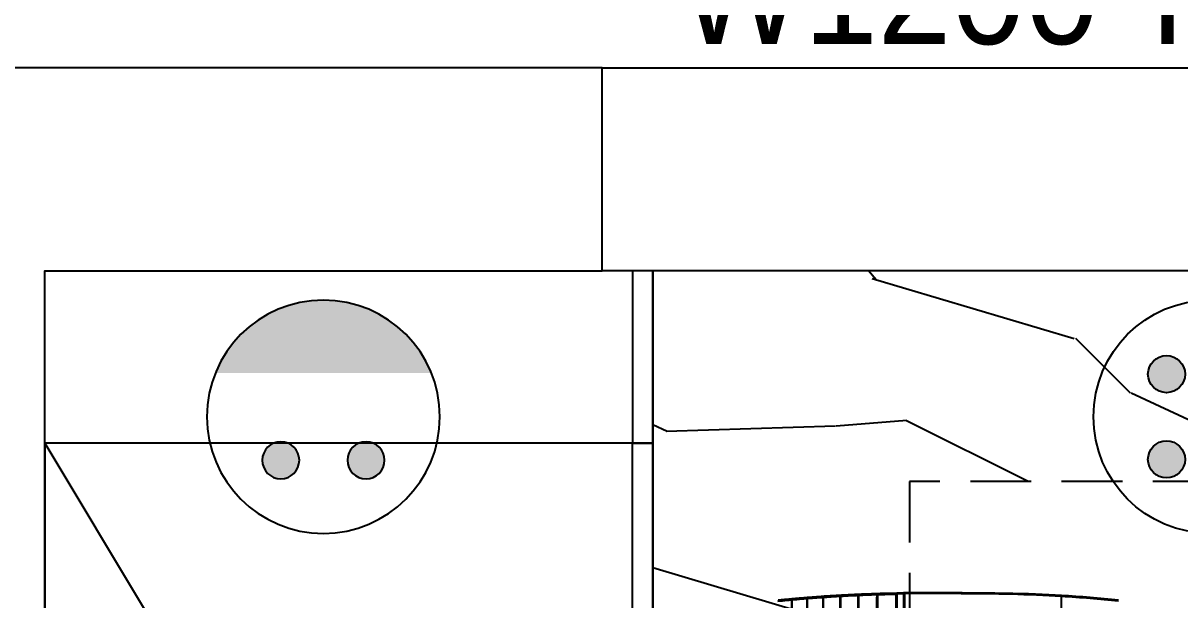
# Model space of a CAD drawing. Header units: millimetres. Extents: x 346859 to 753976, y -86090 to 5333.
# Drawn here: x 433832 to 434973, y -12559 to -11990 of the extents above; entities that cross this region are included whole.
import ezdxf

# ---------------------------------------------------------------- set-up
doc = ezdxf.new("R2010")
doc.units = ezdxf.units.MM
doc.header["$LTSCALE"] = 60
doc.linetypes.add('DASHEDX2', pattern=[1.5, 1, -0.5])
for name, color, linetype in [('0-ELC TEXT', 7, 'Continuous'), ('04-WIN', 4, 'Continuous'), ('06-FUR', 6, 'Continuous'), ('06-LIGHT', 4, 'Continuous'), ('2CONTINUOUS', 2, 'Continuous'), ('HAT', 8, 'Continuous'), ('설비', 140, 'Continuous')]:
    doc.layers.add(name, color=color, linetype=linetype)
doc.styles.add('코레일둥고', font='Korail_Round_Gothic_Medium.ttf')

# ---------------------------------------------------------------- blocks, each defined once
blk = doc.blocks.new('VUSAUSEH')
at = {"layer": '04-WIN'}
blk.add_lwpolyline([(408603.2, 44943.2), (408603.2, 45143.2), (409803.2, 45143.2), (409803.2, 44943.2)], close=True, dxfattribs=at)
at = {"layer": '2CONTINUOUS'}
blk.add_line((408603.2, 45143.2), (407873.2, 45143.2), dxfattribs=at)
blk.add_lwpolyline([(407873.2, 39583.2), (408928.2, 39583.2), (408928.2, 39933.2), (408053.2, 39933.2), (408053.2, 44943.2), (408603.2, 44943.2), (408603.2, 45143.2)], dxfattribs=at)
at = {"layer": '0-ELC TEXT', "style": '코레일둥고'}
blk.add_text('W1200*H500(FL)', height=100, dxfattribs=at).set_placement((408679.1, 45166.7))
blk = doc.blocks.new('cjswjdeh')
at = {"layer": 'HAT', "transparency": 33554687}
h = blk.add_hatch(dxfattribs=at)
h.set_pattern_fill('WOOD2', color=8, scale=15, angle=45)
h.set_pattern_definition([(153.4349, (25870.05, -56.33), (-808.222738, 269.40823), [144.5792, -1060.24832]), (184.3987, (25740.73, 8.325), (-2963.484369, -269.4073056), [70.25297, -3442.39367]), (181.8476, (25940.092, 272.345), (-7812.8229254, -269.40625675), [167.11955, -8188.86272]), (154.9831, (25773.06, 266.957), (-2963.4845503, 1347.0387427), [89.1898, -4370.3009]), (135, (25961.64, 35.27), (-538.81537, 5e-14), [76.2, -304.8]), (163.4429, (25907.763, 89.147), (5388.15302737, -1616.4487762), [207.9856, -10191.2905]), (129.2894, (25708.4, 148.417), (2155.2609596, -2694.0770352), [76.58024, -3752.42252]), (174.8056, (25659.91, 207.687), (2424.669286, -269.406506), [59.5141, -2916.19114])])
h.paths.add_polyline_path([(435800.2, 44943.2), (434453.2, 44943.2), (434453.2, 44243.2), (435800.2, 44243.2)])
h.paths.add_polyline_path([(434706.7, 44315.2), (435546.7, 44315.2), (435546.7, 44735.2), (434706.7, 44735.2)], flags=16)
at = {"layer": '06-FUR', "color": 8}
blk.add_lwpolyline([(434433.2, 44773.2), (434453.2, 44773.2), (434453.2, 44943.2), (434433.2, 44943.2)], close=True, dxfattribs=at)
for points in [[(435800.2, 44943.2), (434453.2, 44943.2), (434453.2, 44293.2), (435800.2, 44293.2), (435800.2, 44943.2)], [(433853.2, 44773.2), (433853.2, 43773.2), (434453.2, 43773.2), (434453.2, 44773.2), (433853.2, 44773.2), (434453.2, 43773.2)], [(434453.2, 44773.2), (434453.2, 44273.2), (434433.2, 44273.2), (434433.2, 44773.2), (434453.2, 44773.2)]]:
    blk.add_lwpolyline(points, dxfattribs=at)
at = {"layer": '06-FUR', "color": 8, "linetype": 'DASHEDX2'}
blk.add_lwpolyline([(434706.7, 44315.2), (435546.7, 44315.2), (435546.7, 44735.2), (434706.7, 44735.2)], close=True, dxfattribs=at)
blk.add_blockref('VUSAUSEH', (25800, 0))
blk = doc.blocks.new('*U26')
at = {"color": 8}
for p, q in [((0.2, 194), (0, 194)), ((0, 194), (0, 194)), ((0.1, 190.6), (0.1, 190.6)), ((0.1, 190.5), (0.1, 190.5)), ((0.1, 189.4), (0.1, 189.4)), ((0.2, 193.2), (0.2, 193.2)), ((0.2, 186.8), (0.2, 186.8)), ((0.2, 186.8), (0.2, 186.8)), ((5.9, 91.5), (5.9, 91.5)), ((7.3, 75.5), (7.3, 75.5))]:
    blk.add_line(p, q, dxfattribs=at)
blk.add_arc((0.9, 193.8), 0.2, 90, 99.4283, dxfattribs=at)
for centre, major_axis, ratio, start_param, end_param in [((1.2, 194), (-1, -0.011), 0.000851, 5.81073, 6.230827), ((0.7, 193.8), (-0.5, 0.021), 0.710917, 0.074486, 0.971745), ((0.8, 194), (-0.436, 0.245), 0.699022, 0.689796, 1.432768), ((0.8, 194.1), (-0.393, 0.309), 0.676566, 0.870738, 1.553972), ((0.9, 193.8), (0.033, -0.197), 0.348188, 3.1344, 4.658358), ((0.9, 193.8), (0, -0.2), 0.351833, 3.141593, 4.716068), ((1, 193.8), (0, -0.2), 0.205027, 3.141593, 4.714452), ((1.1, 186.3), (0, -0.2), 0.201921, 4.714424, 6.229723), ((1.8, 166.3), (0.127, 0.79), 0.18902, 1.609012, 3.142438), ((1.8, 166.3), (0, -0.8), 0.192414, 4.720156, 6.283185), ((2.5, 146.3), (0.111, 0.792), 0.18309, 1.608242, 3.142333), ((2.6, 146.3), (0, -0.8), 0.1863, 4.724017, 6.283185), ((3.5, 127.3), (0.096, 0.794), 0.175481, 1.613044, 3.142228), ((3.5, 127.3), (0, -0.8), 0.179084, 4.733363, 6.283185), ((4.6, 109.3), (0.081, 0.796), 0.16865, 1.619684, 3.142132), ((4.6, 109.3), (0, -0.8), 0.172581, 4.743891, 6.283185), ((5.9, 92.3), (0.067, 0.797), 0.161273, 1.629867, 3.14204), ((5.9, 92.3), (0, -0.8), 0.165536, 4.757669, 6.283185), ((7.3, 76.3), (0, -0.8), 0.154906, 4.774382, 6.283185), ((7.2, 76.3), (0.052, 0.798), 0.150698, 1.642644, 3.141934)]:
    blk.add_ellipse(centre, major_axis=major_axis, ratio=ratio, start_param=start_param, end_param=end_param, dxfattribs=at)
for points, degree in [([(7.6, 420), (5.6, 400.1), (3.9, 380.1), (2.7, 360)], 3), ([(2.9, 360.2), (4.1, 380.2), (5.7, 400.1), (7.8, 420)], 3), ([(8.6, 420), (6.6, 400.1), (4.9, 380.1), (3.7, 360.1)], 3), ([(2.7, 360), (0.6, 324.7), (-0.3, 289.4), (0, 194)], 3), ([(0.2, 194), (-0.2, 289.4), (0.7, 324.7), (2.9, 360)], 3), ([(3.7, 360), (1.6, 324.9), (0.6, 289.6), (1, 254.4)], 3), ([(2.8, 360.1), (2.7, 360.1), (2.7, 360), (2.7, 360)], 3), ([(2.8, 360.1), (2.8, 360.1), (2.9, 360.1), (2.9, 360.2)], 3), ([(3.7, 360.1), (3.3, 360.2), (2.9, 360.2), (2.9, 360.2)], 3), ([(2.9, 360), (2.9, 360.1), (2.9, 360.1), (2.9, 360.2)], 3), ([(2.9, 360), (2.9, 360), (3.3, 360), (3.7, 360)], 3), ([(0.2, 193.2), (0.1, 192.4)], 1), ([(0.1, 191.9), (0.1, 190.6)], 1), ([(0.1, 190.5), (0.1, 190.6), (0.1, 190.7), (0.1, 190.9)], 3), ([(0.1, 190.5), (0.1, 190.5), (0.1, 190.5), (0.1, 190.5)], 3), ([(0.2, 193.8), (0.2, 193.9), (0.2, 193.9), (0.2, 194)], 3), ([(0.3, 194), (0.4, 194), (0.4, 194), (0.4, 194.1)], 3), ([(0.4, 186), (0.4, 186.2), (0.4, 186.3), (0.4, 186.5)], 3), ([(0.6, 186), (0.5, 186), (0.4, 186), (0.4, 186)], 3), ([(0.6, 186), (0.6, 186), (0.7, 186.1), (0.8, 186.1)], 3), ([(0.9, 193.8), (0.9, 193.8), (0.8, 193.8), (0.8, 193.8)], 3), ([(0.9, 194), (0.9, 194), (0.9, 194), (1, 194)], 3), ([(1, 194), (1.2, 194), (1.3, 194), (1.5, 194)], 3), ([(1, 186), (1.6, 186), (2.2, 186), (2.8, 186)], 3), ([(1, 186), (1, 186), (1, 186), (1, 186)], 3), ([(0.9, 166.5), (0.9, 166.1), (0.9, 165.8), (0.9, 165.5)], 3), ([(1.7, 166.3), (1.7, 166.3), (1.7, 166.3), (1.7, 166.3)], 3), ([(1.7, 165.5), (1.7, 165.5), (1.8, 165.5), (1.8, 165.5)], 3), ([(1.6, 146.5), (1.6, 146.1), (1.6, 145.8), (1.6, 145.5)], 3), ([(2.4, 146.3), (2.4, 146.3), (2.4, 146.3), (2.4, 146.3)], 3), ([(2.4, 145.5), (2.5, 145.5), (2.5, 145.5), (2.6, 145.5)], 3), ([(3.1, 145.5), (3.1, 145.5), (3.1, 145.5), (3.1, 145.5)], 3), ([(2.6, 126.5), (2.6, 126.5), (2.8, 126.6), (3.1, 126.6)], 3), ([(3.4, 127.3), (3.4, 127.3), (3.4, 127.3), (3.3, 127.3)], 3), ([(3.4, 126.5), (3.4, 126.5), (3.5, 126.5), (3.5, 126.5)], 3), ([(3.6, 109.4), (3.7, 109.1), (3.7, 108.8), (3.7, 108.5)], 3), ([(4.5, 109.3), (4.5, 109.3), (4.5, 109.3), (4.5, 109.3)], 3), ([(4.5, 108.5), (4.6, 108.5), (4.6, 108.5), (4.6, 108.5)], 3), ([(4.9, 92.4), (4.9, 92.1), (5, 91.8), (5, 91.5)], 3), ([(5.8, 92.3), (5.8, 92.3), (5.7, 92.3), (5.7, 92.3)], 3), ([(5.8, 91.5), (5.8, 91.5), (5.9, 91.5), (5.9, 91.5)], 3), ([(6.3, 76.3), (6.3, 76), (6.3, 75.8), (6.4, 75.5)], 3), ([(6.4, 75.5), (6.3, 75.5), (6.7, 75.6), (7.2, 75.7)], 3), ([(7.1, 76.3), (7.1, 76.3), (7.1, 76.3), (7.1, 76.3)], 3), ([(76.5, 76.2), (53.3, 76.2), (30.2, 76.2), (7.1, 76.3)], 3), ([(7.2, 75.5), (7.2, 75.5), (7.2, 75.5), (7.3, 75.5)], 3), ([(7.3, 75.5), (30.3, 75.5), (53.4, 75.5), (76.6, 75.5)], 3)]:
    blk.add_open_spline(points, degree=degree, dxfattribs=at)
for points, knots in [([(3.7, 360.1), (3.7, 360.1), (3.7, 360), (3.7, 360), (3.7, 360), (3.7, 360)], [0, 0, 0, 0, 0.99958, 0.99958, 1, 1, 1, 1]), ([(193.1, 360), (185, 360), (168.9, 360), (144.6, 360), (120.4, 360), (96.2, 360), (72.1, 360), (47.9, 360), (27.9, 360), (13.9, 360), (7.2, 360), (4.4, 360), (3.7, 360)], [0, 0, 0, 0, 0.127521, 0.255042, 0.382563, 0.510084, 0.637605, 0.765126, 0.892647, 0.956408, 0.988288, 1, 1, 1, 1]), ([(0, 194), (0.1, 193.5), (0.1, 193.1), (0.1, 192.2), (0.1, 191.9), (0.1, 191.2), (0.1, 190.8), (0.1, 190.5)], [0, 0, 0, 0, 0.399294, 0.399294, 0.699647, 0.699647, 1, 1, 1, 1]), ([(0.2, 193.2), (0.1, 192.7), (0.1, 192.3), (0.1, 191.4), (0.1, 191), (0.1, 190.6)], [0, 0, 0, 0, 0.5, 0.5, 1, 1, 1, 1]), ([(0.1, 190.6), (0.1, 190.5), (0.1, 190.4), (0.1, 190.3), (0.1, 190.2), (0.1, 190), (0.1, 189.9), (0.1, 189.7), (0.1, 189.7), (0.1, 189.5), (0.1, 189.5), (0.1, 189.4)], [0, 0, 0, 0, 0.214453, 0.214453, 0.429132, 0.429132, 0.640881, 0.640881, 0.851843, 0.851843, 1, 1, 1, 1]), ([(0.1, 189.4), (0.1, 189), (0.2, 188.6), (0.2, 187.7), (0.2, 187.2), (0.2, 186.8)], [0, 0, 0, 0, 0.5, 0.5, 1, 1, 1, 1]), ([(0.2, 193.8), (0.2, 193.9), (0.3, 193.9), (0.3, 194), (0.3, 194), (0.3, 194)], [0, 0, 0, 0, 0.894177, 0.894177, 1, 1, 1, 1]), ([(0.8, 193.8), (0.7, 193.8), (0.7, 193.8), (0.5, 193.7), (0.5, 193.7), (0.3, 193.6), (0.3, 193.5), (0.2, 193.4), (0.2, 193.3), (0.2, 193.2)], [0, 0, 0, 0, 0.154456, 0.154456, 0.374956, 0.374956, 0.653826, 0.653826, 1, 1, 1, 1]), ([(0.2, 186.8), (0.2, 187), (0.2, 187.2), (0.2, 188.3), (0.2, 189.1), (0.2, 190.9), (0.2, 191.7), (0.2, 192.8), (0.2, 193), (0.2, 193.2)], [0, 0, 0, 0, 0.092547, 0.092547, 0.500171, 0.500171, 0.907796, 0.907796, 1, 1, 1, 1]), ([(0.2, 186.8), (0.3, 186.7), (0.3, 186.7), (0.3, 186.5), (0.4, 186.5), (0.5, 186.3), (0.6, 186.3), (0.7, 186.3), (0.7, 186.3), (0.7, 186.3)], [0, 0, 0, 0, 0.291599, 0.291599, 0.694986, 0.694986, 0.955686, 0.955686, 1, 1, 1, 1]), ([(0.3, 186.8), (0.3, 186.7), (0.3, 186.5), (0.5, 186.2), (0.7, 186.1), (0.8, 186.1)], [0, 0, 0, 0, 0.370538, 0.716833, 1, 1, 1, 1]), ([(0.4, 194.1), (0.4, 194.1), (0.5, 194.1), (0.6, 194.2), (0.7, 194.2), (0.8, 194.3), (0.8, 194.3), (0.9, 194.3), (0.9, 194.3), (0.9, 194.4), (1, 194.4), (1, 194.4), (1, 194.4), (1, 194.4), (1, 194.4), (1, 194.4), (1, 194.4), (1, 194.4), (1, 194.4), (1, 194.4)], [0, 0, 0, 0, 0.211843, 0.211843, 0.618776, 0.618776, 0.759942, 0.759942, 0.870728, 0.870728, 0.929874, 0.929874, 0.961875, 0.961875, 0.979256, 0.979256, 0.992466, 0.992466, 1, 1, 1, 1]), ([(0.4, 186), (0.5, 182.7), (0.5, 179.4), (0.7, 172.9), (0.7, 169.7), (0.8, 166.5)], [0, 0, 0, 0, 0.504534, 0.504534, 1, 1, 1, 1]), ([(1.2, 185.8), (1.1, 185.8), (1, 185.8), (0.9, 185.9), (0.8, 185.9), (0.7, 185.9), (0.7, 186), (0.6, 186)], [0, 0, 0, 0, 0.3816, 0.3816, 0.752011, 0.752011, 1, 1, 1, 1]), ([(0.7, 186.3), (0.7, 186.3), (0.7, 186.3), (0.8, 186.3), (0.9, 186.3), (1.1, 186.3)], [0, 0, 0, 0, 0.159863, 0.159863, 1, 1, 1, 1]), ([(0.8, 186), (0.8, 186), (0.8, 186), (0.7, 186.1), (0.7, 186.1), (0.7, 186.1), (0.7, 186.1), (0.7, 186.1), (0.7, 186.1), (0.7, 186.1), (0.7, 186.2), (0.7, 186.2), (0.7, 186.2), (0.7, 186.2), (0.7, 186.3), (0.7, 186.3)], [0, 0, 0, 0, 0.0305, 0.0305, 0.248677, 0.248677, 0.304697, 0.304697, 0.529926, 0.529926, 0.756562, 0.756562, 0.983109, 0.983109, 1, 1, 1, 1]), ([(1, 194.4), (1, 194.4), (1, 194.4), (1, 194.4), (1, 194.4), (1, 194.4), (1, 194.4), (1, 194.4), (1, 194.4), (1, 194.3), (1, 194.3), (1, 194.3), (1, 194.2), (0.9, 194.2), (0.9, 194.2), (0.9, 194.1), (0.9, 194), (0.8, 194)], [0, 0, 0, 0, 0.013568, 0.013568, 0.037214, 0.037214, 0.068468, 0.068468, 0.126077, 0.126077, 0.232683, 0.232683, 0.432706, 0.432706, 0.68324, 0.68324, 1, 1, 1, 1]), ([(1.1, 186.1), (1, 186.1), (0.9, 186.1), (0.8, 186.1), (0.8, 186), (0.8, 186)], [0, 0, 0, 0, 0.750656, 0.750656, 1, 1, 1, 1]), ([(0.8, 186), (0.8, 186), (0.8, 186), (0.8, 186), (0.8, 186), (0.8, 186), (0.9, 186), (0.9, 186), (1, 186), (1, 186)], [0, 0, 0, 0, 0.113501, 0.113501, 0.256211, 0.256211, 0.505873, 0.505873, 1, 1, 1, 1]), ([(0.9, 193.9), (5.8, 193.9), (10.7, 193.9), (20.6, 193.9), (25.6, 193.9), (40.4, 193.9), (50.4, 193.9), (80.2, 193.9), (100.2, 193.9), (140.2, 193.9), (160.2, 193.9), (200.1, 193.9), (220.1, 193.9), (320.1, 193.9), (400, 193.9), (479.9, 193.9)], [0, 0, 0, 0, 0.03125, 0.03125, 0.0625, 0.0625, 0.125, 0.125, 0.25, 0.25, 0.375, 0.375, 0.5, 0.5, 1, 1, 1, 1]), ([(479.9, 193.8), (400, 193.8), (320.1, 193.8), (220.2, 193.8), (200.2, 193.8), (160.2, 193.8), (140.2, 193.8), (100.3, 193.8), (80.3, 193.8), (50.4, 193.8), (40.5, 193.8), (25.6, 193.8), (20.7, 193.8), (10.8, 193.8), (5.8, 193.8), (0.9, 193.8)], [0, 0, 0, 0, 0.5, 0.5, 0.625, 0.625, 0.75, 0.75, 0.875, 0.875, 0.9375, 0.9375, 0.96875, 0.96875, 1, 1, 1, 1]), ([(0.9, 193.8), (1, 193.4), (1, 193), (1, 191.7), (1, 190.9), (1, 189.1), (1, 188.3), (1, 187), (1, 186.6), (1.1, 186.3)], [0, 0, 0, 0, 0.157944, 0.157944, 0.502409, 0.502409, 0.846873, 0.846873, 1, 1, 1, 1]), ([(1, 194.4), (4.9, 194.4), (8.8, 194.4), (16.6, 194.4), (20.5, 194.4), (32.3, 194.4), (40.1, 194.4), (63.7, 194.4), (79.5, 194.4), (111, 194.4), (126.8, 194.4), (158.4, 194.4), (174.2, 194.4), (190, 194.4)], [0, 0, 0, 0, 0.0625, 0.0625, 0.125, 0.125, 0.25, 0.25, 0.5, 0.5, 0.75, 0.75, 1, 1, 1, 1]), ([(1.1, 186.3), (6, 186.3), (10.9, 186.3), (20.8, 186.3), (25.7, 186.3), (40.6, 186.3), (50.6, 186.3), (80.4, 186.3), (100.4, 186.3), (140.3, 186.3), (160.3, 186.3), (200.2, 186.3), (220.2, 186.3), (320.1, 186.3), (400, 186.3), (479.9, 186.3)], [0, 0, 0, 0, 0.03125, 0.03125, 0.0625, 0.0625, 0.125, 0.125, 0.25, 0.25, 0.375, 0.375, 0.5, 0.5, 1, 1, 1, 1]), ([(479.9, 186.1), (400, 186.1), (320.1, 186.1), (220.2, 186.1), (200.3, 186.1), (160.3, 186.1), (140.3, 186.1), (100.4, 186.1), (80.4, 186.1), (50.6, 186.1), (40.6, 186.1), (25.8, 186.1), (20.8, 186.1), (10.9, 186.1), (6, 186.1), (1.1, 186.1)], [0, 0, 0, 0, 0.5, 0.5, 0.625, 0.625, 0.75, 0.75, 0.875, 0.875, 0.9375, 0.9375, 0.96875, 0.96875, 1, 1, 1, 1]), ([(1.7, 166.3), (1.6, 169.6), (1.5, 172.9), (1.3, 179.4), (1.3, 182.6), (1.2, 185.8)], [0, 0, 0, 0, 0.505483, 0.505483, 1, 1, 1, 1]), ([(189, 194), (186.1, 194), (183.1, 194), (160.1, 194), (140.1, 194), (100.2, 194), (80.2, 194), (50.3, 194), (40.4, 194), (25.5, 194), (20.6, 194), (10.9, 194), (6.2, 194), (1.5, 194)], [0, 0, 0, 0, 0.047401, 0.047401, 0.366063, 0.366063, 0.684724, 0.684724, 0.844055, 0.844055, 0.92372, 0.92372, 1, 1, 1, 1]), ([(2.8, 186), (2.8, 186), (2.8, 186), (2.8, 186), (2.8, 186), (2.8, 186)], [0, 0, 0, 0, 0.865418, 0.865418, 1, 1, 1, 1]), ([(2.8, 186), (7.7, 186), (12.7, 186), (22.5, 186), (27.4, 186), (42.3, 186), (52.2, 186), (81.9, 186), (101.8, 186), (141.6, 186), (161.5, 186), (201.2, 186), (221.1, 186), (320.6, 186), (400.2, 186), (479.7, 186)], [0, 0, 0, 0, 0.03125, 0.03125, 0.0625, 0.0625, 0.125, 0.125, 0.25, 0.25, 0.375, 0.375, 0.5, 0.5, 1, 1, 1, 1]), ([(110.1, 185.7), (92, 185.7), (74, 185.7), (46.9, 185.7), (37.9, 185.7), (20.2, 185.7), (11.5, 185.7), (2.8, 185.7)], [0, 0, 0, 0, 0.503675, 0.503675, 0.755513, 0.755513, 1, 1, 1, 1]), ([(0.8, 166.5), (0.8, 166.5), (0.8, 166.5), (0.8, 166.5), (0.9, 166.4), (0.9, 166.4), (0.9, 166.4), (1, 166.4), (1.1, 166.3), (1.2, 166.3), (1.3, 166.3), (1.5, 166.3), (1.6, 166.3), (1.7, 166.3)], [0, 0, 0, 0, 0.004657, 0.004657, 0.171177, 0.171177, 0.329676, 0.329676, 0.60266, 0.60266, 0.791779, 0.791779, 1, 1, 1, 1]), ([(0.8, 166.5), (0.8, 166.5), (0.8, 166.5), (0.8, 166.4), (0.9, 166.3), (0.9, 166.2), (0.9, 166.1), (1, 165.9), (1.1, 165.8), (1.3, 165.7), (1.3, 165.6), (1.5, 165.6), (1.6, 165.5), (1.7, 165.5)], [0, 0, 0, 0, 0.004657, 0.004657, 0.171178, 0.171178, 0.329678, 0.329678, 0.602664, 0.602664, 0.791782, 0.791782, 1, 1, 1, 1]), ([(0.9, 165.5), (0.9, 165.5), (0.9, 165.5), (0.9, 164.8), (0.9, 164.2), (1, 161), (1.1, 158.4), (1.3, 154.2), (1.3, 152.5), (1.4, 149.3), (1.5, 147.9), (1.6, 146.5)], [0, 0, 0, 0, 0.000003, 0.000003, 0.105523, 0.105523, 0.506415, 0.506415, 0.773572, 0.773572, 1, 1, 1, 1]), ([(110.1, 166.3), (92, 166.3), (73.8, 166.3), (46.7, 166.3), (37.6, 166.3), (19.6, 166.3), (10.6, 166.3), (1.7, 166.3)], [0, 0, 0, 0, 0.5, 0.5, 0.75, 0.75, 1, 1, 1, 1]), ([(2.4, 146.3), (2.3, 147.8), (2.3, 149.3), (2.1, 152.5), (2.1, 154.2), (1.9, 158.5), (1.8, 161.1), (1.7, 164.2), (1.7, 164.9), (1.7, 165.5), (1.7, 165.5), (1.7, 165.5)], [0, 0, 0, 0, 0.235766, 0.235766, 0.501866, 0.501866, 0.901174, 0.901174, 0.999997, 0.999997, 1, 1, 1, 1]), ([(1.8, 165.5), (7.5, 165.5), (13.3, 165.5), (24.8, 165.5), (30.5, 165.5), (47.8, 165.5), (59.3, 165.5), (70.9, 165.5)], [0, 0, 0, 0, 0.25, 0.25, 0.5, 0.5, 1, 1, 1, 1]), ([(57.9, 165.3), (49, 165.3), (40, 165.3), (22.2, 165.3), (13.2, 165.3), (4.4, 165.3)], [0, 0, 0, 0, 0.5, 0.5, 1, 1, 1, 1]), ([(1.6, 146.5), (1.6, 146.5), (1.6, 146.5), (1.6, 146.4), (1.6, 146.4), (1.6, 146.4), (1.6, 146.4), (1.7, 146.4), (1.8, 146.3), (2, 146.3), (2, 146.3), (2.2, 146.3), (2.3, 146.3), (2.4, 146.3)], [0, 0, 0, 0, 0.004636, 0.004636, 0.174157, 0.174157, 0.335163, 0.335163, 0.60541, 0.60541, 0.79332, 0.79332, 1, 1, 1, 1]), ([(1.6, 146.5), (1.6, 146.5), (1.6, 146.5), (1.6, 146.4), (1.6, 146.3), (1.6, 146.1), (1.7, 146.1), (1.8, 145.9), (1.8, 145.8), (2, 145.7), (2.1, 145.6), (2.2, 145.6), (2.3, 145.5), (2.4, 145.5)], [0, 0, 0, 0, 0.004636, 0.004636, 0.174161, 0.174161, 0.335167, 0.335167, 0.60541, 0.60541, 0.793318, 0.793318, 1, 1, 1, 1]), ([(71.6, 146.3), (60, 146.3), (48.4, 146.3), (25.4, 146.3), (13.8, 146.3), (2.4, 146.3)], [0, 0, 0, 0, 0.5, 0.5, 1, 1, 1, 1]), ([(1.6, 145.5), (1.6, 145.5), (1.6, 145.5), (1.6, 144.9), (1.7, 144.2), (1.8, 141.2), (1.9, 138.8), (2.1, 134.8), (2.2, 133.1), (2.4, 130.2), (2.4, 128.8), (2.5, 127.4)], [0, 0, 0, 0, 0.000003, 0.000003, 0.104408, 0.104408, 0.506463, 0.506463, 0.77438, 0.77438, 1, 1, 1, 1]), ([(3.3, 127.3), (3.3, 128.7), (3.2, 130.1), (3, 133.2), (2.9, 134.8), (2.7, 138.9), (2.6, 141.3), (2.5, 144.3), (2.5, 144.9), (2.4, 145.5), (2.4, 145.5), (2.4, 145.5)], [0, 0, 0, 0, 0.235564, 0.235564, 0.502554, 0.502554, 0.903218, 0.903218, 0.999997, 0.999997, 1, 1, 1, 1]), ([(2.6, 145.5), (14, 145.5), (25.5, 145.5), (48.5, 145.5), (60.1, 145.5), (71.6, 145.5)], [0, 0, 0, 0, 0.5, 0.5, 1, 1, 1, 1]), ([(2.5, 127.4), (2.5, 127.4), (2.5, 127.4), (2.5, 127.4), (2.5, 127.4), (2.6, 127.4), (2.6, 127.4), (2.7, 127.3), (2.8, 127.3), (2.9, 127.3), (3, 127.3), (3.2, 127.3), (3.2, 127.3), (3.3, 127.3)], [0, 0, 0, 0, 0.004615, 0.004615, 0.177178, 0.177178, 0.340689, 0.340689, 0.607806, 0.607806, 0.79476, 0.79476, 1, 1, 1, 1]), ([(2.5, 127.4), (2.5, 127.4), (2.5, 127.4), (2.5, 127.4), (2.5, 127.3), (2.6, 127.1), (2.6, 127.1), (2.7, 126.9), (2.8, 126.8), (3, 126.7), (3, 126.6), (3.2, 126.5), (3.3, 126.5), (3.4, 126.5)], [0, 0, 0, 0, 0.004615, 0.004615, 0.177182, 0.177182, 0.340693, 0.340693, 0.607806, 0.607806, 0.794758, 0.794758, 1, 1, 1, 1]), ([(2.5, 127.4), (2.5, 127.3), (2.5, 127.1), (2.6, 126.8), (2.6, 126.6), (2.6, 126.5), (2.6, 126.5), (2.6, 126.5)], [0, 0, 0, 0, 0.584735, 0.584735, 0.999937, 0.999937, 1, 1, 1, 1]), ([(2.6, 126.5), (2.6, 126.5), (2.6, 126.5), (2.6, 125.2), (2.7, 123.8), (2.9, 120.9), (3, 119.4), (3.2, 116.3), (3.3, 114.8), (3.5, 112), (3.5, 110.7), (3.6, 109.4)], [0, 0, 0, 0, 0.000004, 0.000004, 0.237138, 0.237138, 0.506455, 0.506455, 0.775615, 0.775615, 1, 1, 1, 1]), ([(72.6, 127.3), (61, 127.3), (49.4, 127.3), (26.3, 127.3), (14.8, 127.3), (3.4, 127.3)], [0, 0, 0, 0, 0.5, 0.5, 1, 1, 1, 1]), ([(4.5, 109.3), (4.4, 110.6), (4.3, 112), (4.1, 114.9), (4, 116.4), (3.8, 119.5), (3.7, 121), (3.5, 123.9), (3.5, 125.2), (3.4, 126.5)], [0, 0, 0, 0, 0.234873, 0.234873, 0.503118, 0.503118, 0.771519, 0.771519, 1, 1, 1, 1]), ([(3.5, 126.5), (14.9, 126.5), (26.4, 126.5), (49.5, 126.5), (61.1, 126.5), (72.6, 126.5)], [0, 0, 0, 0, 0.5, 0.5, 1, 1, 1, 1]), ([(3.6, 109.4), (3.6, 109.4), (3.6, 109.4), (3.6, 109.4), (3.6, 109.4), (3.7, 109.4), (3.7, 109.4), (3.8, 109.3), (3.9, 109.3), (4, 109.3), (4.1, 109.3), (4.3, 109.3), (4.4, 109.3), (4.5, 109.3)], [0, 0, 0, 0, 0.004597, 0.004597, 0.179593, 0.179593, 0.345083, 0.345083, 0.60954, 0.60954, 0.795855, 0.795855, 1, 1, 1, 1]), ([(3.6, 109.4), (3.6, 109.4), (3.6, 109.4), (3.6, 109.3), (3.7, 109.3), (3.7, 109.1), (3.7, 109), (3.8, 108.9), (3.9, 108.8), (4.1, 108.7), (4.2, 108.6), (4.3, 108.5), (4.4, 108.5), (4.5, 108.5)], [0, 0, 0, 0, 0.004597, 0.004597, 0.179597, 0.179597, 0.345088, 0.345088, 0.609538, 0.609538, 0.795853, 0.795853, 1, 1, 1, 1]), ([(3.7, 108.5), (3.7, 108.5), (3.7, 108.5), (3.7, 108), (3.8, 107.4), (4, 104.7), (4.1, 102.5), (4.4, 98.9), (4.5, 97.5), (4.7, 94.8), (4.8, 93.6), (4.9, 92.4)], [0, 0, 0, 0, 0.000004, 0.000004, 0.099857, 0.099857, 0.50649, 0.50649, 0.77742, 0.77742, 1, 1, 1, 1]), ([(73.8, 109.3), (62.2, 109.3), (50.6, 109.3), (27.5, 109.3), (16, 109.3), (4.5, 109.3)], [0, 0, 0, 0, 0.5, 0.5, 1, 1, 1, 1]), ([(5.7, 92.3), (5.6, 93.5), (5.5, 94.8), (5.3, 97.5), (5.2, 99), (4.9, 102.7), (4.8, 104.8), (4.6, 107.5), (4.6, 108), (4.5, 108.5), (4.5, 108.5), (4.5, 108.5)], [0, 0, 0, 0, 0.233824, 0.233824, 0.504066, 0.504066, 0.909668, 0.909668, 0.999996, 0.999996, 1, 1, 1, 1]), ([(4.6, 108.5), (16.1, 108.5), (27.6, 108.5), (50.7, 108.5), (62.2, 108.5), (73.8, 108.5)], [0, 0, 0, 0, 0.5, 0.5, 1, 1, 1, 1]), ([(4.9, 92.4), (4.9, 92.4), (4.9, 92.4), (4.9, 92.4), (4.9, 92.4), (5, 92.4), (5, 92.3), (5.1, 92.3), (5.2, 92.3), (5.3, 92.3), (5.4, 92.3), (5.6, 92.3), (5.6, 92.3), (5.7, 92.3)], [0, 0, 0, 0, 0.004579, 0.004579, 0.181838, 0.181838, 0.349144, 0.349144, 0.6109, 0.6109, 0.796796, 0.796796, 1, 1, 1, 1]), ([(4.9, 92.4), (4.9, 92.4), (4.9, 92.4), (4.9, 92.3), (4.9, 92.3), (5, 92.1), (5, 92), (5.1, 91.9), (5.2, 91.8), (5.4, 91.6), (5.4, 91.6), (5.6, 91.5), (5.7, 91.5), (5.8, 91.5)], [0, 0, 0, 0, 0.004579, 0.004579, 0.181841, 0.181841, 0.349149, 0.349149, 0.610898, 0.610898, 0.796793, 0.796793, 1, 1, 1, 1]), ([(5, 91.5), (5, 91.5), (5, 91.5), (5, 91), (5.1, 90.5), (5.3, 88), (5.4, 85.9), (5.7, 82.5), (5.8, 81.1), (6.1, 78.6), (6.2, 77.5), (6.3, 76.4)], [0, 0, 0, 0, 0.000004, 0.000004, 0.096735, 0.096735, 0.506429, 0.506429, 0.779373, 0.779373, 1, 1, 1, 1]), ([(75.1, 92.3), (69.3, 92.3), (63.5, 92.3), (51.8, 92.3), (45.9, 92.3), (33.4, 92.3), (26.8, 92.3), (15.4, 92.3), (10.6, 92.3), (5.8, 92.3)], [0, 0, 0, 0, 0.249054, 0.249054, 0.505367, 0.505367, 0.790188, 0.790188, 1, 1, 1, 1]), ([(7.1, 76.3), (7, 77.4), (6.9, 78.6), (6.7, 81.2), (6.6, 82.6), (6.3, 86), (6.1, 88.1), (5.9, 90.6), (5.9, 91.1), (5.8, 91.5), (5.8, 91.5), (5.8, 91.5)], [0, 0, 0, 0, 0.232545, 0.232545, 0.504897, 0.504897, 0.913704, 0.913704, 0.999996, 0.999996, 1, 1, 1, 1]), ([(5.9, 91.5), (10.7, 91.5), (15.5, 91.5), (26.9, 91.5), (33.5, 91.5), (46, 91.5), (51.9, 91.5), (63.6, 91.5), (69.4, 91.5), (75.2, 91.5)], [0, 0, 0, 0, 0.20974, 0.20974, 0.494552, 0.494552, 0.750903, 0.750903, 1, 1, 1, 1]), ([(6.3, 76.4), (6.3, 76.4), (6.3, 76.4), (6.3, 76.4), (6.3, 76.4), (6.3, 76.4), (6.3, 76.4), (6.3, 76.3), (6.4, 76.3), (6.5, 76.3), (6.5, 76.3), (6.7, 76.3), (6.8, 76.2), (6.9, 76.2), (7, 76.2), (7.1, 76.3)], [0, 0, 0, 0, 0.004554, 0.004554, 0.044272, 0.044272, 0.184889, 0.184889, 0.355045, 0.355045, 0.613023, 0.613023, 0.798214, 0.798214, 1, 1, 1, 1]), ([(6.3, 76.4), (6.3, 76.4), (6.3, 76.4), (6.3, 76.4), (6.3, 76.4), (6.3, 76.3), (6.3, 76.2), (6.3, 76.1), (6.4, 76), (6.5, 75.8), (6.6, 75.8), (6.8, 75.6), (6.8, 75.6), (7, 75.5), (7.1, 75.5), (7.2, 75.5)], [0, 0, 0, 0, 0.004555, 0.004555, 0.044275, 0.044275, 0.184893, 0.184893, 0.355049, 0.355049, 0.61302, 0.61302, 0.79821, 0.79821, 1, 1, 1, 1]), ([(6.4, 75.5), (6.4, 75.5), (6.4, 75.5), (6.4, 75.1), (6.4, 74.6), (6.7, 72.2), (6.8, 70.3), (7.1, 67.1), (7.3, 65.8), (7.5, 63.5), (7.6, 62.4), (7.7, 61.4)], [0, 0, 0, 0, 0.000004, 0.000004, 0.093122, 0.093122, 0.506225, 0.506225, 0.781415, 0.781415, 1, 1, 1, 1]), ([(8.6, 61.2), (8.5, 62.3), (8.4, 63.4), (8.1, 65.8), (8, 67.1), (7.7, 70.4), (7.5, 72.4), (7.3, 74.7), (7.2, 75.1), (7.2, 75.5), (7.2, 75.5), (7.2, 75.5)], [0, 0, 0, 0, 0.231179, 0.231179, 0.505815, 0.505815, 0.918087, 0.918087, 0.999996, 0.999996, 1, 1, 1, 1])]:
    blk.add_open_spline(points, degree=3, knots=knots, dxfattribs=at)
blk = doc.blocks.new('egoo')
at = {"layer": '설비'}
h = blk.add_hatch(color=140, dxfattribs=at)
edge = h.paths.add_edge_path()
edge.add_arc((1015645.3, 443433.7), 22.3, 0, 360)
h = blk.add_hatch(color=140, dxfattribs=at)
edge = h.paths.add_edge_path()
edge.add_arc((1015747.7, 443433.7), 22.3, 0, 360)
h = blk.add_hatch(color=140, dxfattribs=at)
edge = h.paths.add_edge_path()
edge.add_line((1015826.3, 443329.1), (1015566.6, 443329.1))
edge.add_ellipse((1015696.5, 443381.5), major_axis=(99, 99), ratio=1, start_angle=156.9578, end_angle=293.0422)
at = {"layer": '설비', "color": 140}
for centre, radius in [((1015696.5, 443381.5), 140), ((1015645.3, 443433.7), 22.3), ((1015747.7, 443433.7), 22.3)]:
    blk.add_circle(centre, radius, dxfattribs=at)
blk = doc.blocks.new('4RNZHS')
at = {"layer": '설비'}
h = blk.add_hatch(color=140, dxfattribs=at)
edge = h.paths.add_edge_path()
edge.add_arc((244434.2, 96095.3), 18.3, -90, 270, ccw=False)
h = blk.add_hatch(color=140, dxfattribs=at)
edge = h.paths.add_edge_path()
edge.add_arc((244520, 96095.3), 18.3, 270, 630)
h = blk.add_hatch(color=140, dxfattribs=at)
edge = h.paths.add_edge_path()
edge.add_arc((244434.2, 96011.2), 18.3, -90, 270, ccw=False)
h = blk.add_hatch(color=140, dxfattribs=at)
edge = h.paths.add_edge_path()
edge.add_arc((244520, 96011.2), 18.3, 270, 630)
at = {"layer": '설비', "color": 140}
for centre, radius in [((244477.1, 96053.3), 115), ((244434.2, 96095.3), 18.3), ((244520, 96095.3), 18.3), ((244434.2, 96011.2), 18.3), ((244520, 96011.2), 18.3)]:
    blk.add_circle(centre, radius, dxfattribs=at)

msp = doc.modelspace()

# ---------------------------------------------------------------- block references
msp.add_blockref('cjswjdeh', (0, -57177.6))
at = {"layer": '06-LIGHT', "xscale": 0.9365577351836558, "yscale": 0.9365577351836558, "zscale": 0.9365577351836558, "rotation": 269.9999999999999}
msp.add_blockref('*U26', (434519.5, -12552.2), dxfattribs=at)
at = {"layer": '설비', "color": 140, "xscale": -0.8214285869294655, "yscale": 0.8214285869294655, "zscale": 0.8214285869294655, "rotation": 180}
msp.add_blockref('egoo', (-400193.9, 351827.8), dxfattribs=at)
at = {"layer": '설비'}
msp.add_blockref('4RNZHS', (190526.1, -108431.7), dxfattribs=at)

doc.saveas('drawing.dxf')
